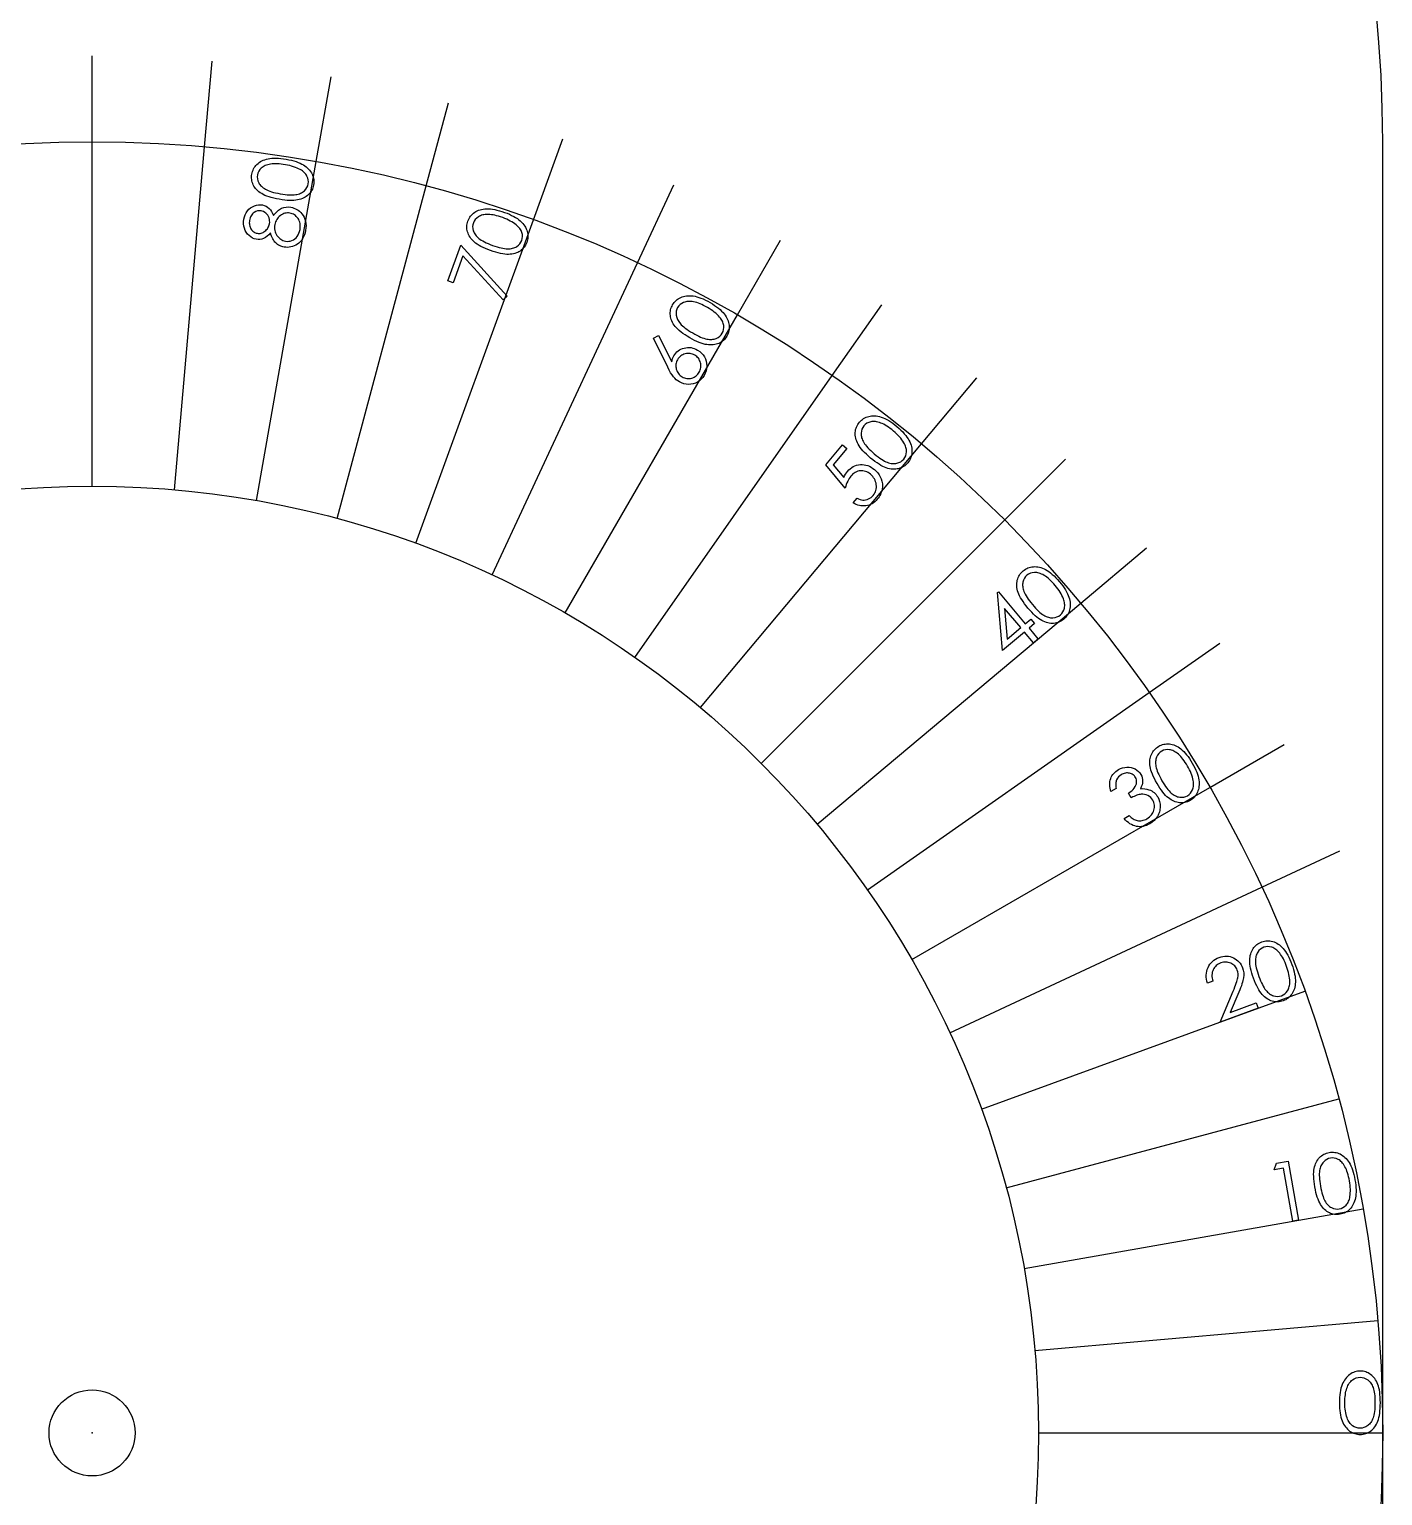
# Model space of a CAD drawing. Header units: millimetres. Extents: x 0 to 150, y -15 to 295.
# Drawn here: x 71.4 to 150, y 141.4 to 226.5 of the extents above; entities that cross this region are included whole.
import ezdxf

# ---------------------------------------------------------------- set-up
doc = ezdxf.new("R2010")
doc.units = ezdxf.units.MM
doc.header["$PDSIZE"] = -1

msp = doc.modelspace()

# ---------------------------------------------------------------- linework, layer by layer
at = {"color": 7, "linetype": 'Continuous'}
for p, q in [((75, 220), (75, 225)), ((81.537, 219.715), (81.972, 224.696)), ((88.024, 218.861), (88.892, 223.785)), ((94.411, 217.444), (95.706, 222.274)), ((75, 200), (75, 220)), ((100.652, 215.477), (102.362, 220.175)), ((79.794, 199.791), (81.537, 219.715)), ((84.551, 199.164), (88.024, 218.861)), ((89.235, 198.126), (94.411, 217.444)), ((106.696, 212.973), (108.809, 217.505)), ((93.811, 196.683), (100.652, 215.477)), ((112.5, 209.952), (115, 214.282)), ((98.244, 194.847), (106.696, 212.973)), ((118.018, 206.436), (120.886, 210.532)), ((102.5, 192.631), (112.5, 209.952)), ((106.547, 190.053), (118.018, 206.436)), ((123.209, 202.453), (126.423, 206.284)), ((110.353, 187.132), (123.209, 202.453)), ((128.033, 198.033), (131.569, 201.569)), ((113.891, 183.891), (128.033, 198.033)), ((132.453, 193.209), (136.284, 196.423)), ((117.132, 180.353), (132.453, 193.209)), ((136.436, 188.018), (140.532, 190.886)), ((120.053, 176.547), (136.436, 188.018)), ((139.952, 182.5), (144.282, 185)), ((122.631, 172.5), (139.952, 182.5)), ((142.973, 176.696), (147.505, 178.809)), ((124.847, 168.244), (142.973, 176.696)), ((126.683, 163.811), (145.477, 170.652)), ((128.126, 159.235), (147.444, 164.411)), ((129.164, 154.551), (148.861, 158.024)), ((129.791, 149.794), (149.715, 151.537)), ((130, 145), (150, 145))]:
    msp.add_line(p, q, dxfattribs=at)
at = {"color": 7, "linetype": 'Continuous', "lineweight": 25}
msp.add_line((150, 39.8), (150, 220), dxfattribs=at)
at = {"color": 7, "linetype": 'Continuous', "flags": 128}
for points in [[(85.875, 216.661), (85.711, 216.692), (85.559, 216.726), (85.416, 216.763), (85.283, 216.803), (85.16, 216.845), (85.049, 216.891), (84.947, 216.939), (84.856, 216.99), (84.773, 217.044), (84.697, 217.101), (84.627, 217.161), (84.562, 217.223), (84.505, 217.288), (84.453, 217.356), (84.408, 217.426), (84.369, 217.499), (84.336, 217.574), (84.31, 217.651), (84.29, 217.727), (84.276, 217.805), (84.268, 217.884), (84.267, 217.963), (84.272, 218.044), (84.283, 218.125), (84.283, 218.125), (84.301, 218.207), (84.324, 218.285), (84.353, 218.36), (84.387, 218.433), (84.427, 218.503), (84.473, 218.568), (84.524, 218.632), (84.581, 218.693), (84.643, 218.749), (84.711, 218.801), (84.784, 218.849), (84.862, 218.892), (84.947, 218.93), (85.036, 218.964), (85.13, 218.993), (85.23, 219.018), (85.336, 219.037), (85.45, 219.049), (85.571, 219.056), (85.7, 219.056), (85.835, 219.049), (85.978, 219.037), (86.129, 219.018), (86.286, 218.993), (86.286, 218.993), (86.443, 218.962), (86.59, 218.93), (86.728, 218.892), (86.858, 218.852), (86.978, 218.809), (87.088, 218.762), (87.191, 218.712), (87.283, 218.658), (87.369, 218.601), (87.447, 218.542), (87.52, 218.48), (87.586, 218.416), (87.644, 218.348), (87.697, 218.278), (87.743, 218.205), (87.783, 218.13), (87.817, 218.053), (87.844, 217.975), (87.865, 217.897), (87.879, 217.818), (87.886, 217.738), (87.888, 217.656), (87.883, 217.575), (87.872, 217.492), (87.872, 217.492), (87.854, 217.412), (87.832, 217.334), (87.803, 217.26), (87.769, 217.189), (87.73, 217.121), (87.685, 217.056), (87.635, 216.994), (87.579, 216.936), (87.518, 216.881), (87.451, 216.83), (87.379, 216.784), (87.303, 216.743), (87.222, 216.706), (87.135, 216.675), (87.043, 216.647), (86.945, 216.624), (86.842, 216.607), (86.729, 216.595), (86.608, 216.591), (86.479, 216.593), (86.341, 216.6), (86.195, 216.614), (86.039, 216.634), (85.876, 216.661)], [(85.939, 216.983), (86.08, 216.96), (86.212, 216.942), (86.336, 216.928), (86.452, 216.919), (86.559, 216.915), (86.658, 216.916), (86.749, 216.922), (86.832, 216.932), (86.908, 216.947), (86.981, 216.966), (87.05, 216.988), (87.115, 217.014), (87.176, 217.044), (87.233, 217.079), (87.286, 217.116), (87.335, 217.158), (87.421, 217.248), (87.487, 217.346), (87.535, 217.449), (87.564, 217.558), (87.564, 217.558), (87.574, 217.672), (87.566, 217.785), (87.537, 217.897), (87.489, 218.01), (87.458, 218.064), (87.421, 218.117), (87.38, 218.168), (87.333, 218.216), (87.281, 218.263), (87.223, 218.307), (87.161, 218.349), (87.093, 218.389), (87.093, 218.389), (87.004, 218.435), (86.911, 218.479), (86.812, 218.519), (86.708, 218.556), (86.598, 218.589), (86.483, 218.62), (86.363, 218.647), (86.237, 218.672), (86.237, 218.672), (86.111, 218.692), (85.99, 218.707), (85.874, 218.718), (85.763, 218.726), (85.658, 218.728), (85.558, 218.725), (85.463, 218.718), (85.373, 218.706), (85.288, 218.69), (85.209, 218.671), (85.134, 218.648), (85.064, 218.621), (85, 218.59), (84.94, 218.556), (84.886, 218.518), (84.836, 218.476), (84.752, 218.386), (84.686, 218.29), (84.639, 218.188), (84.609, 218.079), (84.609, 218.079), (84.599, 217.965), (84.609, 217.852), (84.638, 217.739), (84.686, 217.625), (84.718, 217.57), (84.755, 217.517), (84.796, 217.466), (84.843, 217.417), (84.895, 217.37), (84.952, 217.325), (85.015, 217.283), (85.081, 217.242), (85.155, 217.203), (85.239, 217.167), (85.332, 217.133), (85.435, 217.099), (85.547, 217.067), (85.668, 217.038), (85.799, 217.01), (85.939, 216.983)], [(85.537, 215.716), (85.595, 215.792), (85.654, 215.861), (85.714, 215.924), (85.773, 215.981), (85.834, 216.031), (85.894, 216.075), (85.955, 216.112), (86.017, 216.143), (86.142, 216.188), (86.272, 216.214), (86.406, 216.219), (86.545, 216.205), (86.545, 216.205), (86.641, 216.183), (86.733, 216.155), (86.821, 216.118), (86.905, 216.074), (86.984, 216.023), (87.059, 215.964), (87.129, 215.897), (87.196, 215.823), (87.196, 215.823), (87.268, 215.725), (87.327, 215.62), (87.373, 215.508), (87.405, 215.391), (87.425, 215.266), (87.432, 215.136), (87.426, 214.999), (87.406, 214.855), (87.406, 214.855), (87.377, 214.718), (87.339, 214.592), (87.292, 214.476), (87.237, 214.37), (87.173, 214.276), (87.101, 214.191), (87.02, 214.116), (86.93, 214.052), (86.836, 213.998), (86.742, 213.954), (86.646, 213.919), (86.551, 213.893), (86.455, 213.877), (86.359, 213.87), (86.262, 213.873), (86.165, 213.886), (86.165, 213.886), (86.094, 213.901), (86.027, 213.92), (85.962, 213.944), (85.899, 213.972), (85.84, 214.005), (85.783, 214.042), (85.728, 214.084), (85.677, 214.13), (85.627, 214.181), (85.581, 214.239), (85.538, 214.302), (85.497, 214.372), (85.458, 214.448), (85.423, 214.53), (85.39, 214.619), (85.36, 214.713), (85.36, 214.713), (85.27, 214.607), (85.175, 214.519), (85.075, 214.447), (84.97, 214.393), (84.863, 214.356), (84.754, 214.335), (84.645, 214.33), (84.535, 214.341), (84.535, 214.341), (84.426, 214.369), (84.321, 214.413), (84.22, 214.474), (84.123, 214.551), (84.035, 214.642), (83.962, 214.744), (83.901, 214.856), (83.854, 214.98), (83.821, 215.109), (83.806, 215.241), (83.806, 215.375), (83.822, 215.511), (83.822, 215.511), (83.853, 215.641), (83.898, 215.763), (83.958, 215.877), (84.032, 215.984), (84.119, 216.08), (84.213, 216.161), (84.317, 216.228), (84.43, 216.282), (84.547, 216.319), (84.663, 216.341), (84.78, 216.345), (84.896, 216.332), (84.896, 216.332), (85.008, 216.305), (85.11, 216.263), (85.203, 216.207), (85.287, 216.137), (85.363, 216.053), (85.43, 215.955), (85.488, 215.843), (85.537, 215.716)], [(84.151, 215.437), (84.141, 215.367), (84.138, 215.3), (84.139, 215.236), (84.147, 215.172), (84.16, 215.111), (84.179, 215.053), (84.204, 214.996), (84.234, 214.941), (84.269, 214.891), (84.307, 214.845), (84.349, 214.805), (84.392, 214.771), (84.439, 214.741), (84.49, 214.717), (84.542, 214.699), (84.598, 214.687), (84.598, 214.687), (84.655, 214.68), (84.712, 214.68), (84.768, 214.685), (84.824, 214.698), (84.88, 214.717), (84.935, 214.742), (84.991, 214.774), (85.046, 214.812), (85.097, 214.855), (85.144, 214.901), (85.186, 214.951), (85.222, 215.003), (85.252, 215.058), (85.278, 215.117), (85.297, 215.179), (85.312, 215.243), (85.312, 215.243), (85.321, 215.328), (85.32, 215.412), (85.308, 215.496), (85.285, 215.578), (85.252, 215.658), (85.21, 215.731), (85.158, 215.796), (85.097, 215.855), (85.031, 215.904), (84.963, 215.944), (84.893, 215.972), (84.821, 215.991), (84.821, 215.991), (84.718, 215.998), (84.615, 215.984), (84.513, 215.948), (84.41, 215.89), (84.362, 215.853), (84.318, 215.811), (84.278, 215.763), (84.244, 215.709), (84.214, 215.649), (84.188, 215.584), (84.167, 215.513), (84.151, 215.437)], [(85.622, 215.193), (85.61, 215.107), (85.606, 215.022), (85.61, 214.939), (85.622, 214.858), (85.641, 214.781), (85.668, 214.705), (85.703, 214.631), (85.746, 214.56), (85.794, 214.494), (85.847, 214.435), (85.902, 214.383), (85.962, 214.338), (86.025, 214.3), (86.092, 214.269), (86.162, 214.245), (86.237, 214.228), (86.237, 214.228), (86.331, 214.218), (86.425, 214.221), (86.518, 214.237), (86.61, 214.267), (86.699, 214.309), (86.78, 214.363), (86.853, 214.429), (86.918, 214.507), (86.975, 214.596), (87.021, 214.694), (87.058, 214.801), (87.084, 214.917), (87.084, 214.917), (87.096, 215.008), (87.101, 215.097), (87.098, 215.181), (87.088, 215.262), (87.07, 215.339), (87.043, 215.414), (87.009, 215.484), (86.968, 215.55), (86.921, 215.612), (86.87, 215.667), (86.816, 215.716), (86.758, 215.758), (86.697, 215.794), (86.631, 215.823), (86.563, 215.846), (86.491, 215.862), (86.491, 215.862), (86.42, 215.871), (86.35, 215.871), (86.28, 215.865), (86.211, 215.851), (86.143, 215.829), (86.076, 215.799), (86.009, 215.762), (85.943, 215.717), (85.881, 215.667), (85.824, 215.611), (85.775, 215.552), (85.731, 215.489), (85.694, 215.421), (85.664, 215.35), (85.639, 215.273), (85.622, 215.193)], [(98.157, 213.683), (98.001, 213.742), (97.856, 213.802), (97.722, 213.863), (97.599, 213.926), (97.486, 213.988), (97.383, 214.053), (97.291, 214.118), (97.211, 214.184), (97.139, 214.251), (97.073, 214.321), (97.015, 214.391), (96.963, 214.464), (96.916, 214.537), (96.878, 214.613), (96.846, 214.69), (96.82, 214.769), (96.801, 214.848), (96.787, 214.927), (96.781, 215.006), (96.781, 215.085), (96.787, 215.164), (96.799, 215.242), (96.818, 215.321), (96.843, 215.399), (96.843, 215.399), (96.875, 215.476), (96.911, 215.55), (96.953, 215.619), (96.999, 215.684), (97.05, 215.745), (97.107, 215.803), (97.168, 215.856), (97.235, 215.906), (97.306, 215.951), (97.382, 215.99), (97.462, 216.024), (97.547, 216.052), (97.636, 216.075), (97.73, 216.093), (97.828, 216.105), (97.93, 216.112), (98.038, 216.113), (98.152, 216.106), (98.272, 216.091), (98.399, 216.068), (98.531, 216.039), (98.67, 216.002), (98.814, 215.957), (98.965, 215.905), (98.965, 215.905), (99.114, 215.848), (99.253, 215.79), (99.382, 215.73), (99.502, 215.667), (99.612, 215.604), (99.713, 215.538), (99.805, 215.471), (99.887, 215.402), (99.961, 215.331), (100.028, 215.259), (100.088, 215.186), (100.142, 215.111), (100.189, 215.034), (100.228, 214.956), (100.261, 214.877), (100.287, 214.797), (100.307, 214.715), (100.32, 214.634), (100.327, 214.553), (100.327, 214.473), (100.32, 214.393), (100.308, 214.313), (100.289, 214.233), (100.263, 214.154), (100.263, 214.154), (100.232, 214.078), (100.196, 214.006), (100.156, 213.938), (100.11, 213.874), (100.06, 213.814), (100.004, 213.758), (99.944, 213.706), (99.879, 213.657), (99.809, 213.614), (99.735, 213.576), (99.657, 213.543), (99.574, 213.516), (99.488, 213.495), (99.397, 213.478), (99.302, 213.467), (99.202, 213.462), (99.097, 213.462), (98.985, 213.471), (98.865, 213.488), (98.738, 213.511), (98.603, 213.543), (98.462, 213.582), (98.313, 213.628), (98.157, 213.683)], [(98.275, 213.988), (98.409, 213.941), (98.536, 213.901), (98.656, 213.865), (98.768, 213.837), (98.873, 213.814), (98.971, 213.798), (99.061, 213.788), (99.144, 213.783), (99.222, 213.785), (99.297, 213.79), (99.368, 213.8), (99.437, 213.815), (99.501, 213.834), (99.564, 213.858), (99.623, 213.886), (99.678, 213.918), (99.778, 213.992), (99.86, 214.077), (99.925, 214.17), (99.973, 214.272), (99.973, 214.272), (100.002, 214.382), (100.013, 214.494), (100.004, 214.61), (99.977, 214.729), (99.956, 214.788), (99.929, 214.846), (99.897, 214.904), (99.859, 214.959), (99.816, 215.014), (99.767, 215.068), (99.712, 215.12), (99.653, 215.171), (99.653, 215.171), (99.574, 215.232), (99.49, 215.29), (99.399, 215.347), (99.303, 215.401), (99.201, 215.454), (99.093, 215.503), (98.98, 215.551), (98.861, 215.597), (98.861, 215.597), (98.74, 215.639), (98.624, 215.675), (98.511, 215.707), (98.404, 215.732), (98.3, 215.752), (98.202, 215.768), (98.107, 215.777), (98.016, 215.781), (97.931, 215.78), (97.849, 215.775), (97.772, 215.765), (97.699, 215.751), (97.63, 215.732), (97.566, 215.708), (97.505, 215.68), (97.449, 215.648), (97.35, 215.574), (97.269, 215.491), (97.205, 215.399), (97.158, 215.297), (97.158, 215.297), (97.127, 215.187), (97.117, 215.074), (97.126, 214.957), (97.154, 214.837), (97.176, 214.777), (97.203, 214.718), (97.235, 214.661), (97.273, 214.604), (97.315, 214.549), (97.364, 214.495), (97.417, 214.442), (97.476, 214.391), (97.542, 214.341), (97.618, 214.29), (97.704, 214.24), (97.799, 214.189), (97.904, 214.139), (98.018, 214.089), (98.142, 214.039), (98.275, 213.988)], [(95.673, 211.927), (96.425, 213.992), (96.425, 213.992), (99.128, 211.035), (99.128, 211.035), (98.893, 210.818), (98.893, 210.818), (96.549, 213.375), (96.549, 213.375), (95.981, 211.815), (95.981, 211.815), (95.673, 211.927)], [(109.733, 208.618), (109.59, 208.703), (109.458, 208.788), (109.336, 208.87), (109.225, 208.953), (109.126, 209.034), (109.036, 209.116), (108.957, 209.195), (108.889, 209.274), (108.83, 209.353), (108.778, 209.433), (108.732, 209.513), (108.694, 209.593), (108.661, 209.673), (108.636, 209.755), (108.618, 209.836), (108.606, 209.918), (108.601, 209.999), (108.602, 210.08), (108.609, 210.158), (108.623, 210.236), (108.642, 210.313), (108.668, 210.388), (108.701, 210.462), (108.739, 210.534), (108.739, 210.534), (108.783, 210.604), (108.832, 210.67), (108.884, 210.731), (108.941, 210.787), (109.002, 210.838), (109.067, 210.885), (109.137, 210.927), (109.211, 210.964), (109.289, 210.995), (109.37, 211.021), (109.455, 211.041), (109.544, 211.054), (109.635, 211.061), (109.731, 211.063), (109.829, 211.058), (109.932, 211.047), (110.038, 211.028), (110.149, 211.002), (110.265, 210.967), (110.385, 210.923), (110.51, 210.871), (110.64, 210.81), (110.775, 210.741), (110.914, 210.664), (110.914, 210.664), (111.05, 210.583), (111.177, 210.501), (111.294, 210.419), (111.401, 210.337), (111.499, 210.255), (111.587, 210.173), (111.666, 210.091), (111.734, 210.009), (111.795, 209.927), (111.849, 209.844), (111.895, 209.762), (111.934, 209.678), (111.967, 209.595), (111.992, 209.511), (112.011, 209.428), (112.023, 209.344), (112.027, 209.26), (112.027, 209.178), (112.019, 209.098), (112.006, 209.018), (111.985, 208.941), (111.959, 208.865), (111.926, 208.79), (111.888, 208.716), (111.888, 208.716), (111.844, 208.647), (111.797, 208.582), (111.745, 208.522), (111.689, 208.467), (111.629, 208.416), (111.564, 208.37), (111.496, 208.33), (111.423, 208.293), (111.347, 208.263), (111.267, 208.238), (111.185, 208.22), (111.099, 208.207), (111.01, 208.201), (110.918, 208.2), (110.822, 208.206), (110.723, 208.218), (110.62, 208.237), (110.511, 208.265), (110.396, 208.302), (110.275, 208.347), (110.148, 208.402), (110.015, 208.465), (109.877, 208.537), (109.733, 208.618)], [(109.902, 208.897), (110.026, 208.828), (110.144, 208.765), (110.255, 208.711), (110.361, 208.663), (110.46, 208.622), (110.553, 208.589), (110.64, 208.563), (110.721, 208.545), (110.798, 208.533), (110.873, 208.525), (110.945, 208.523), (111.015, 208.525), (111.082, 208.533), (111.148, 208.546), (111.211, 208.563), (111.271, 208.585), (111.382, 208.641), (111.477, 208.709), (111.558, 208.79), (111.622, 208.882), (111.622, 208.882), (111.671, 208.985), (111.701, 209.095), (111.712, 209.21), (111.706, 209.331), (111.695, 209.393), (111.679, 209.455), (111.657, 209.517), (111.63, 209.579), (111.596, 209.64), (111.558, 209.701), (111.513, 209.762), (111.463, 209.822), (111.463, 209.822), (111.396, 209.895), (111.324, 209.968), (111.245, 210.039), (111.159, 210.11), (111.068, 210.179), (110.972, 210.247), (110.868, 210.313), (110.758, 210.379), (110.758, 210.379), (110.647, 210.441), (110.539, 210.498), (110.434, 210.547), (110.332, 210.592), (110.234, 210.63), (110.139, 210.662), (110.047, 210.687), (109.959, 210.707), (109.874, 210.721), (109.793, 210.73), (109.715, 210.733), (109.641, 210.732), (109.57, 210.725), (109.503, 210.713), (109.438, 210.696), (109.378, 210.674), (109.268, 210.618), (109.174, 210.551), (109.094, 210.471), (109.03, 210.379), (109.03, 210.379), (108.982, 210.276), (108.952, 210.166), (108.94, 210.05), (108.947, 209.927), (108.974, 209.801), (109.022, 209.677), (109.093, 209.554), (109.186, 209.433), (109.243, 209.372), (109.308, 209.309), (109.384, 209.244), (109.468, 209.178), (109.563, 209.11), (109.667, 209.041), (109.78, 208.97), (109.902, 208.897)], [(107.619, 208.594), (107.922, 208.747), (107.922, 208.747), (108.682, 207.229), (108.682, 207.229), (108.704, 207.323), (108.731, 207.411), (108.764, 207.492), (108.803, 207.567), (108.803, 207.567), (108.858, 207.652), (108.918, 207.729), (108.985, 207.798), (109.058, 207.859), (109.137, 207.912), (109.222, 207.957), (109.313, 207.994), (109.41, 208.023), (109.51, 208.043), (109.609, 208.053), (109.707, 208.053), (109.806, 208.044), (109.902, 208.024), (109.998, 207.994), (110.094, 207.955), (110.188, 207.905), (110.188, 207.905), (110.31, 207.825), (110.418, 207.733), (110.51, 207.63), (110.587, 207.515), (110.648, 207.391), (110.69, 207.262), (110.715, 207.125), (110.722, 206.982), (110.711, 206.838), (110.682, 206.699), (110.635, 206.565), (110.571, 206.435), (110.571, 206.435), (110.493, 206.319), (110.404, 206.215), (110.301, 206.124), (110.187, 206.047), (110.064, 205.985), (109.935, 205.941), (109.801, 205.916), (109.66, 205.909), (109.52, 205.92), (109.385, 205.948), (109.255, 205.993), (109.129, 206.056), (109.129, 206.056), (109.039, 206.114), (108.952, 206.183), (108.867, 206.263), (108.785, 206.353), (108.705, 206.459), (108.622, 206.586), (108.537, 206.733), (108.451, 206.901), (108.451, 206.901), (107.619, 208.594)], [(109.025, 207.344), (108.991, 207.278), (108.964, 207.212), (108.944, 207.145), (108.931, 207.076), (108.926, 207.006), (108.928, 206.936), (108.936, 206.865), (108.952, 206.793), (108.975, 206.722), (109.003, 206.656), (109.036, 206.594), (109.076, 206.537), (109.122, 206.483), (109.173, 206.434), (109.23, 206.39), (109.293, 206.35), (109.293, 206.35), (109.359, 206.316), (109.426, 206.289), (109.493, 206.27), (109.562, 206.257), (109.631, 206.251), (109.701, 206.253), (109.773, 206.261), (109.845, 206.277), (109.916, 206.3), (109.982, 206.328), (110.043, 206.361), (110.101, 206.401), (110.153, 206.446), (110.202, 206.497), (110.246, 206.554), (110.286, 206.616), (110.286, 206.616), (110.32, 206.682), (110.347, 206.748), (110.366, 206.816), (110.38, 206.884), (110.385, 206.954), (110.383, 207.024), (110.375, 207.095), (110.359, 207.168), (110.336, 207.239), (110.308, 207.304), (110.275, 207.366), (110.235, 207.424), (110.19, 207.477), (110.139, 207.525), (110.083, 207.569), (110.02, 207.609), (110.02, 207.609), (109.954, 207.644), (109.887, 207.671), (109.819, 207.691), (109.75, 207.703), (109.681, 207.709), (109.61, 207.708), (109.538, 207.699), (109.466, 207.683), (109.395, 207.661), (109.33, 207.633), (109.268, 207.599), (109.21, 207.56), (109.157, 207.514), (109.109, 207.464), (109.065, 207.407), (109.025, 207.344)], [(120.242, 201.63), (120.115, 201.741), (119.998, 201.847), (119.892, 201.952), (119.796, 202.053), (119.711, 202.151), (119.636, 202.247), (119.572, 202.341), (119.518, 202.431), (119.473, 202.52), (119.435, 202.608), (119.404, 202.695), (119.379, 202.782), (119.361, 202.867), (119.351, 202.952), (119.346, 203.036), (119.349, 203.12), (119.358, 203.202), (119.374, 203.281), (119.395, 203.358), (119.422, 203.433), (119.455, 203.505), (119.494, 203.575), (119.538, 203.643), (119.59, 203.709), (119.59, 203.709), (119.646, 203.771), (119.705, 203.828), (119.768, 203.879), (119.835, 203.925), (119.904, 203.965), (119.978, 204), (120.055, 204.03), (120.134, 204.054), (120.217, 204.071), (120.303, 204.082), (120.39, 204.087), (120.481, 204.085), (120.573, 204.076), (120.668, 204.061), (120.765, 204.038), (120.865, 204.009), (120.967, 203.972), (121.073, 203.927), (121.182, 203.871), (121.294, 203.807), (121.409, 203.733), (121.528, 203.65), (121.649, 203.558), (121.774, 203.456), (121.774, 203.456), (121.895, 203.352), (122.006, 203.249), (122.108, 203.147), (122.201, 203.047), (122.283, 202.949), (122.356, 202.852), (122.419, 202.756), (122.473, 202.663), (122.519, 202.57), (122.558, 202.479), (122.59, 202.388), (122.614, 202.299), (122.633, 202.211), (122.643, 202.123), (122.647, 202.036), (122.644, 201.951), (122.634, 201.867), (122.619, 201.786), (122.597, 201.707), (122.569, 201.631), (122.536, 201.557), (122.496, 201.486), (122.45, 201.417), (122.399, 201.351), (122.399, 201.351), (122.344, 201.289), (122.285, 201.234), (122.223, 201.183), (122.158, 201.138), (122.089, 201.098), (122.018, 201.064), (121.943, 201.035), (121.864, 201.012), (121.783, 200.995), (121.7, 200.985), (121.615, 200.981), (121.527, 200.983), (121.437, 200.993), (121.345, 201.009), (121.251, 201.031), (121.155, 201.06), (121.056, 201.098), (120.953, 201.145), (120.845, 201.201), (120.732, 201.268), (120.616, 201.344), (120.496, 201.43), (120.371, 201.525), (120.242, 201.63)], [(120.458, 201.879), (120.569, 201.788), (120.675, 201.706), (120.777, 201.631), (120.873, 201.565), (120.965, 201.508), (121.052, 201.459), (121.134, 201.417), (121.211, 201.385), (121.286, 201.359), (121.359, 201.339), (121.429, 201.324), (121.5, 201.314), (121.568, 201.31), (121.635, 201.311), (121.7, 201.317), (121.764, 201.329), (121.884, 201.365), (121.99, 201.417), (122.084, 201.483), (122.165, 201.563), (122.165, 201.563), (122.231, 201.657), (122.28, 201.76), (122.311, 201.872), (122.326, 201.994), (122.326, 202.058), (122.321, 202.123), (122.31, 202.187), (122.294, 202.253), (122.271, 202.32), (122.243, 202.387), (122.21, 202.455), (122.171, 202.524), (122.171, 202.524), (122.118, 202.609), (122.058, 202.693), (121.992, 202.778), (121.919, 202.863), (121.841, 202.948), (121.756, 203.032), (121.665, 203.117), (121.568, 203.201), (121.568, 203.201), (121.468, 203.282), (121.371, 203.357), (121.275, 203.425), (121.182, 203.487), (121.091, 203.542), (121.002, 203.59), (120.916, 203.631), (120.832, 203.667), (120.751, 203.695), (120.671, 203.718), (120.594, 203.736), (120.521, 203.747), (120.449, 203.753), (120.38, 203.753), (120.313, 203.747), (120.249, 203.736), (120.13, 203.7), (120.024, 203.649), (119.931, 203.584), (119.852, 203.504), (119.852, 203.504), (119.785, 203.41), (119.736, 203.306), (119.705, 203.193), (119.69, 203.069), (119.69, 203.005), (119.695, 202.94), (119.705, 202.874), (119.721, 202.808), (119.743, 202.741), (119.771, 202.674), (119.803, 202.605), (119.841, 202.536), (119.886, 202.466), (119.94, 202.392), (120.004, 202.314), (120.077, 202.234), (120.158, 202.15), (120.249, 202.063), (120.349, 201.973), (120.458, 201.879)], [(118.61, 202.404), (118.864, 202.19), (118.864, 202.19), (118.065, 201.237), (118.065, 201.237), (118.682, 200.493), (118.682, 200.493), (118.731, 200.597), (118.783, 200.691), (118.838, 200.775), (118.895, 200.85), (118.895, 200.85), (118.975, 200.937), (119.057, 201.012), (119.145, 201.078), (119.237, 201.133), (119.332, 201.177), (119.432, 201.211), (119.537, 201.235), (119.646, 201.248), (119.756, 201.25), (119.864, 201.242), (119.969, 201.222), (120.074, 201.192), (120.176, 201.15), (120.277, 201.097), (120.375, 201.033), (120.471, 200.959), (120.471, 200.959), (120.535, 200.902), (120.594, 200.843), (120.649, 200.782), (120.699, 200.717), (120.744, 200.65), (120.785, 200.58), (120.821, 200.507), (120.853, 200.432), (120.901, 200.279), (120.927, 200.126), (120.931, 199.973), (120.913, 199.819), (120.896, 199.743), (120.874, 199.668), (120.846, 199.593), (120.813, 199.52), (120.774, 199.449), (120.731, 199.378), (120.682, 199.308), (120.627, 199.239), (120.627, 199.239), (120.557, 199.162), (120.483, 199.093), (120.406, 199.033), (120.326, 198.981), (120.241, 198.938), (120.154, 198.902), (120.062, 198.875), (119.967, 198.857), (119.871, 198.847), (119.776, 198.847), (119.682, 198.854), (119.589, 198.87), (119.497, 198.895), (119.406, 198.929), (119.316, 198.971), (119.227, 199.022), (119.227, 199.022), (119.458, 199.297), (119.458, 199.297), (119.547, 199.253), (119.632, 199.221), (119.716, 199.201), (119.796, 199.191), (119.875, 199.192), (119.955, 199.204), (120.035, 199.225), (120.116, 199.257), (120.195, 199.297), (120.266, 199.345), (120.332, 199.401), (120.392, 199.464), (120.392, 199.464), (120.443, 199.532), (120.486, 199.602), (120.521, 199.675), (120.547, 199.751), (120.566, 199.83), (120.576, 199.912), (120.578, 199.997), (120.572, 200.085), (120.557, 200.172), (120.535, 200.257), (120.504, 200.338), (120.466, 200.416), (120.419, 200.491), (120.364, 200.562), (120.301, 200.63), (120.23, 200.695), (120.23, 200.695), (120.162, 200.747), (120.092, 200.792), (120.021, 200.829), (119.949, 200.857), (119.876, 200.878), (119.8, 200.891), (119.724, 200.896), (119.646, 200.892), (119.569, 200.881), (119.495, 200.862), (119.422, 200.835), (119.352, 200.8), (119.284, 200.756), (119.219, 200.705), (119.155, 200.646), (119.094, 200.578), (119.094, 200.578), (119.046, 200.516), (118.999, 200.447), (118.954, 200.37), (118.911, 200.287), (118.869, 200.197), (118.83, 200.1), (118.793, 199.996), (118.757, 199.885), (118.757, 199.885), (117.638, 201.246), (117.638, 201.246), (118.61, 202.404)], [(129.388, 192.914), (129.282, 193.045), (129.186, 193.17), (129.099, 193.291), (129.023, 193.407), (128.956, 193.519), (128.899, 193.627), (128.852, 193.73), (128.815, 193.828), (128.786, 193.923), (128.764, 194.017), (128.747, 194.108), (128.738, 194.197), (128.736, 194.284), (128.74, 194.37), (128.75, 194.454), (128.768, 194.535), (128.791, 194.615), (128.82, 194.69), (128.854, 194.763), (128.893, 194.832), (128.939, 194.897), (128.989, 194.96), (129.045, 195.018), (129.106, 195.074), (129.106, 195.074), (129.172, 195.125), (129.241, 195.171), (129.313, 195.211), (129.386, 195.244), (129.462, 195.272), (129.54, 195.293), (129.62, 195.309), (129.704, 195.319), (129.789, 195.322), (129.875, 195.319), (129.962, 195.307), (130.05, 195.29), (130.14, 195.265), (130.23, 195.234), (130.322, 195.194), (130.415, 195.149), (130.51, 195.095), (130.605, 195.031), (130.703, 194.957), (130.802, 194.875), (130.903, 194.782), (131.005, 194.68), (131.109, 194.568), (131.214, 194.446), (131.214, 194.446), (131.315, 194.322), (131.407, 194.201), (131.49, 194.083), (131.563, 193.969), (131.627, 193.857), (131.682, 193.749), (131.728, 193.644), (131.765, 193.543), (131.794, 193.444), (131.816, 193.347), (131.832, 193.252), (131.841, 193.16), (131.843, 193.07), (131.839, 192.982), (131.828, 192.896), (131.809, 192.813), (131.785, 192.732), (131.756, 192.655), (131.721, 192.581), (131.681, 192.511), (131.635, 192.444), (131.584, 192.381), (131.527, 192.321), (131.464, 192.264), (131.464, 192.264), (131.399, 192.213), (131.332, 192.168), (131.262, 192.13), (131.189, 192.097), (131.115, 192.07), (131.039, 192.049), (130.96, 192.033), (130.878, 192.024), (130.795, 192.021), (130.712, 192.025), (130.627, 192.036), (130.542, 192.054), (130.455, 192.079), (130.367, 192.11), (130.279, 192.148), (130.189, 192.194), (130.098, 192.248), (130.004, 192.312), (129.907, 192.386), (129.809, 192.472), (129.707, 192.567), (129.604, 192.672), (129.497, 192.788), (129.388, 192.914)], [(129.645, 193.121), (129.738, 193.013), (129.829, 192.913), (129.916, 192.822), (129.999, 192.741), (130.079, 192.668), (130.156, 192.604), (130.23, 192.55), (130.3, 192.504), (130.369, 192.466), (130.437, 192.433), (130.504, 192.406), (130.572, 192.384), (130.638, 192.368), (130.704, 192.358), (130.77, 192.352), (130.835, 192.353), (130.959, 192.368), (131.073, 192.4), (131.177, 192.448), (131.27, 192.514), (131.27, 192.514), (131.351, 192.595), (131.418, 192.688), (131.469, 192.793), (131.504, 192.91), (131.516, 192.973), (131.522, 193.037), (131.522, 193.103), (131.518, 193.171), (131.507, 193.24), (131.492, 193.311), (131.471, 193.384), (131.444, 193.458), (131.444, 193.458), (131.406, 193.551), (131.362, 193.645), (131.311, 193.74), (131.255, 193.836), (131.192, 193.933), (131.124, 194.031), (131.049, 194.13), (130.967, 194.23), (130.967, 194.23), (130.883, 194.328), (130.8, 194.418), (130.718, 194.502), (130.637, 194.578), (130.557, 194.648), (130.479, 194.711), (130.401, 194.767), (130.324, 194.816), (130.248, 194.859), (130.174, 194.895), (130.101, 194.925), (130.031, 194.95), (129.961, 194.968), (129.893, 194.98), (129.827, 194.985), (129.761, 194.985), (129.638, 194.971), (129.525, 194.94), (129.422, 194.892), (129.329, 194.827), (129.329, 194.827), (129.248, 194.746), (129.181, 194.652), (129.13, 194.546), (129.095, 194.427), (129.083, 194.364), (129.077, 194.298), (129.076, 194.232), (129.081, 194.164), (129.09, 194.094), (129.105, 194.023), (129.125, 193.95), (129.151, 193.876), (129.183, 193.799), (129.224, 193.716), (129.273, 193.629), (129.331, 193.537), (129.397, 193.44), (129.471, 193.339), (129.554, 193.233), (129.645, 193.121)], [(127.613, 193.821), (127.668, 193.866), (127.668, 193.866), (129.232, 192.003), (129.232, 192.003), (129.555, 192.274), (129.555, 192.274), (129.771, 192.017), (129.771, 192.017), (129.447, 191.746), (129.447, 191.746), (129.969, 191.124), (129.969, 191.124), (129.701, 190.9), (129.701, 190.9), (129.18, 191.522), (129.18, 191.522), (127.901, 190.449), (127.901, 190.449), (127.613, 193.821)], [(128.964, 191.778), (128.029, 192.893), (128.029, 192.893), (128.177, 191.118), (128.177, 191.118), (128.964, 191.778)], [(136.888, 182.728), (136.806, 182.873), (136.734, 183.013), (136.671, 183.145), (136.616, 183.272), (136.57, 183.393), (136.533, 183.508), (136.505, 183.616), (136.485, 183.719), (136.473, 183.817), (136.468, 183.911), (136.468, 184.003), (136.475, 184.092), (136.487, 184.178), (136.506, 184.261), (136.531, 184.34), (136.562, 184.418), (136.598, 184.49), (136.639, 184.56), (136.685, 184.624), (136.735, 184.685), (136.791, 184.741), (136.851, 184.793), (136.916, 184.842), (136.985, 184.885), (136.985, 184.885), (137.059, 184.924), (137.133, 184.957), (137.209, 184.983), (137.287, 185.003), (137.365, 185.016), (137.445, 185.024), (137.526, 185.025), (137.609, 185.021), (137.693, 185.009), (137.776, 184.99), (137.859, 184.965), (137.942, 184.933), (138.026, 184.893), (138.108, 184.847), (138.192, 184.793), (138.274, 184.732), (138.357, 184.664), (138.441, 184.584), (138.523, 184.496), (138.605, 184.399), (138.687, 184.291), (138.77, 184.173), (138.851, 184.046), (138.933, 183.909), (138.933, 183.909), (139.011, 183.77), (139.08, 183.637), (139.14, 183.508), (139.192, 183.383), (139.236, 183.264), (139.271, 183.149), (139.299, 183.038), (139.317, 182.933), (139.328, 182.831), (139.333, 182.733), (139.332, 182.638), (139.325, 182.546), (139.311, 182.458), (139.292, 182.372), (139.267, 182.29), (139.234, 182.212), (139.197, 182.137), (139.155, 182.067), (139.108, 182.001), (139.056, 181.939), (139, 181.882), (138.939, 181.829), (138.873, 181.781), (138.803, 181.736), (138.803, 181.736), (138.731, 181.698), (138.657, 181.666), (138.582, 181.64), (138.506, 181.62), (138.429, 181.606), (138.35, 181.598), (138.27, 181.597), (138.19, 181.602), (138.108, 181.613), (138.028, 181.632), (137.946, 181.657), (137.866, 181.69), (137.786, 181.728), (137.706, 181.774), (137.626, 181.827), (137.546, 181.887), (137.466, 181.955), (137.385, 182.034), (137.305, 182.123), (137.223, 182.223), (137.14, 182.334), (137.057, 182.454), (136.972, 182.586), (136.888, 182.728)], [(137.175, 182.885), (137.247, 182.763), (137.318, 182.65), (137.387, 182.547), (137.455, 182.453), (137.52, 182.368), (137.585, 182.293), (137.647, 182.227), (137.708, 182.17), (137.768, 182.121), (137.829, 182.078), (137.891, 182.04), (137.953, 182.007), (138.014, 181.98), (138.077, 181.959), (138.141, 181.942), (138.204, 181.931), (138.328, 181.924), (138.445, 181.936), (138.554, 181.966), (138.657, 182.013), (138.657, 182.013), (138.75, 182.078), (138.83, 182.158), (138.898, 182.251), (138.953, 182.36), (138.975, 182.419), (138.992, 182.481), (139.004, 182.546), (139.011, 182.612), (139.013, 182.682), (139.01, 182.754), (139.002, 182.829), (138.989, 182.906), (138.989, 182.906), (138.968, 183.003), (138.941, 183.102), (138.908, 183.204), (138.87, 183.307), (138.825, 183.413), (138.774, 183.52), (138.718, 183.63), (138.657, 183.741), (138.657, 183.741), (138.591, 183.851), (138.525, 183.953), (138.46, 184.049), (138.394, 184.139), (138.327, 184.22), (138.261, 184.295), (138.195, 184.363), (138.128, 184.424), (138.062, 184.479), (137.996, 184.527), (137.93, 184.569), (137.865, 184.605), (137.8, 184.634), (137.736, 184.658), (137.672, 184.675), (137.608, 184.686), (137.486, 184.693), (137.37, 184.682), (137.261, 184.653), (137.16, 184.605), (137.16, 184.605), (137.066, 184.54), (136.985, 184.46), (136.917, 184.365), (136.862, 184.255), (136.839, 184.195), (136.822, 184.133), (136.81, 184.068), (136.803, 184), (136.8, 183.931), (136.802, 183.859), (136.81, 183.784), (136.822, 183.707), (136.84, 183.626), (136.866, 183.538), (136.899, 183.445), (136.94, 183.346), (136.987, 183.24), (137.043, 183.128), (137.105, 183.009), (137.175, 182.885)], [(134.511, 182.429), (134.205, 182.253), (134.205, 182.253), (134.177, 182.356), (134.156, 182.457), (134.143, 182.555), (134.138, 182.651), (134.14, 182.744), (134.151, 182.834), (134.17, 182.922), (134.196, 183.008), (134.229, 183.09), (134.269, 183.167), (134.315, 183.239), (134.367, 183.306), (134.426, 183.369), (134.49, 183.428), (134.562, 183.481), (134.639, 183.53), (134.639, 183.53), (134.758, 183.59), (134.881, 183.634), (135.007, 183.662), (135.137, 183.675), (135.267, 183.672), (135.39, 183.654), (135.507, 183.619), (135.618, 183.569), (135.72, 183.505), (135.809, 183.431), (135.885, 183.348), (135.948, 183.254), (135.948, 183.254), (135.997, 183.156), (136.03, 183.056), (136.049, 182.954), (136.052, 182.851), (136.041, 182.745), (136.014, 182.638), (135.973, 182.529), (135.917, 182.417), (135.917, 182.417), (136.048, 182.428), (136.176, 182.424), (136.3, 182.403), (136.42, 182.365), (136.42, 182.365), (136.501, 182.331), (136.577, 182.292), (136.647, 182.248), (136.713, 182.198), (136.773, 182.142), (136.828, 182.081), (136.879, 182.016), (136.924, 181.945), (136.924, 181.945), (136.988, 181.814), (137.034, 181.677), (137.061, 181.532), (137.07, 181.381), (137.067, 181.305), (137.059, 181.23), (137.046, 181.157), (137.03, 181.084), (137.006, 181.014), (136.979, 180.945), (136.947, 180.878), (136.91, 180.812), (136.822, 180.688), (136.718, 180.575), (136.599, 180.474), (136.463, 180.385), (136.463, 180.385), (136.366, 180.334), (136.27, 180.292), (136.173, 180.259), (136.076, 180.236), (135.979, 180.222), (135.882, 180.217), (135.785, 180.221), (135.688, 180.235), (135.592, 180.259), (135.498, 180.292), (135.406, 180.335), (135.315, 180.388), (135.227, 180.45), (135.14, 180.522), (135.055, 180.603), (134.972, 180.695), (134.972, 180.695), (135.266, 180.865), (135.266, 180.865), (135.327, 180.806), (135.387, 180.754), (135.446, 180.708), (135.505, 180.668), (135.562, 180.634), (135.62, 180.607), (135.676, 180.586), (135.731, 180.571), (135.731, 180.571), (135.801, 180.56), (135.872, 180.556), (135.942, 180.559), (136.014, 180.569), (136.084, 180.586), (136.156, 180.61), (136.227, 180.641), (136.299, 180.679), (136.299, 180.679), (136.377, 180.728), (136.447, 180.781), (136.509, 180.838), (136.565, 180.898), (136.612, 180.962), (136.652, 181.03), (136.685, 181.101), (136.71, 181.177), (136.727, 181.253), (136.737, 181.329), (136.74, 181.403), (136.736, 181.475), (136.723, 181.546), (136.704, 181.615), (136.677, 181.683), (136.643, 181.75), (136.643, 181.75), (136.586, 181.833), (136.52, 181.905), (136.443, 181.968), (136.354, 182.02), (136.259, 182.061), (136.162, 182.088), (136.06, 182.1), (135.956, 182.098), (135.901, 182.091), (135.841, 182.079), (135.777, 182.061), (135.708, 182.039), (135.634, 182.011), (135.557, 181.978), (135.474, 181.941), (135.386, 181.897), (135.386, 181.897), (135.228, 182.172), (135.228, 182.172), (135.326, 182.234), (135.414, 182.304), (135.492, 182.379), (135.561, 182.461), (135.617, 182.545), (135.659, 182.628), (135.686, 182.708), (135.7, 182.787), (135.7, 182.863), (135.69, 182.938), (135.668, 183.008), (135.635, 183.076), (135.635, 183.076), (135.605, 183.123), (135.571, 183.165), (135.533, 183.203), (135.491, 183.235), (135.445, 183.264), (135.395, 183.289), (135.341, 183.308), (135.284, 183.324), (135.224, 183.334), (135.165, 183.339), (135.105, 183.336), (135.045, 183.329), (134.986, 183.315), (134.926, 183.296), (134.867, 183.27), (134.807, 183.238), (134.807, 183.238), (134.717, 183.177), (134.642, 183.107), (134.582, 183.027), (134.536, 182.936), (134.518, 182.886), (134.505, 182.833), (134.496, 182.776), (134.491, 182.715), (134.489, 182.649), (134.493, 182.58), (134.5, 182.506), (134.511, 182.429)], [(142.498, 171.41), (142.444, 171.567), (142.397, 171.716), (142.357, 171.859), (142.325, 171.993), (142.301, 172.12), (142.284, 172.239), (142.276, 172.351), (142.275, 172.455), (142.28, 172.554), (142.291, 172.649), (142.307, 172.739), (142.329, 172.825), (142.356, 172.908), (142.389, 172.987), (142.427, 173.061), (142.471, 173.131), (142.519, 173.197), (142.572, 173.258), (142.628, 173.313), (142.688, 173.365), (142.753, 173.41), (142.821, 173.452), (142.893, 173.487), (142.969, 173.518), (142.969, 173.518), (143.048, 173.544), (143.128, 173.563), (143.207, 173.576), (143.287, 173.583), (143.368, 173.583), (143.448, 173.576), (143.528, 173.563), (143.609, 173.544), (143.689, 173.518), (143.768, 173.486), (143.845, 173.446), (143.922, 173.4), (143.997, 173.346), (144.07, 173.285), (144.143, 173.218), (144.214, 173.144), (144.283, 173.061), (144.351, 172.969), (144.417, 172.868), (144.482, 172.757), (144.544, 172.637), (144.604, 172.506), (144.663, 172.367), (144.72, 172.218), (144.72, 172.218), (144.772, 172.068), (144.817, 171.924), (144.854, 171.786), (144.884, 171.655), (144.907, 171.528), (144.921, 171.409), (144.928, 171.296), (144.928, 171.188), (144.922, 171.087), (144.91, 170.988), (144.893, 170.895), (144.869, 170.806), (144.841, 170.721), (144.807, 170.641), (144.767, 170.565), (144.722, 170.493), (144.672, 170.425), (144.618, 170.364), (144.561, 170.307), (144.499, 170.255), (144.434, 170.208), (144.365, 170.167), (144.291, 170.13), (144.214, 170.099), (144.214, 170.099), (144.136, 170.074), (144.058, 170.055), (143.98, 170.042), (143.901, 170.036), (143.823, 170.036), (143.744, 170.042), (143.665, 170.055), (143.586, 170.074), (143.509, 170.099), (143.431, 170.132), (143.356, 170.17), (143.282, 170.217), (143.21, 170.268), (143.139, 170.328), (143.069, 170.394), (143.001, 170.466), (142.934, 170.547), (142.868, 170.639), (142.804, 170.742), (142.74, 170.855), (142.678, 170.977), (142.617, 171.111), (142.557, 171.255), (142.498, 171.41)], [(142.809, 171.514), (142.859, 171.381), (142.909, 171.258), (142.96, 171.144), (143.009, 171.04), (143.06, 170.944), (143.11, 170.859), (143.16, 170.784), (143.211, 170.717), (143.262, 170.658), (143.314, 170.605), (143.368, 170.557), (143.423, 170.514), (143.479, 170.477), (143.537, 170.444), (143.596, 170.417), (143.657, 170.395), (143.779, 170.367), (143.896, 170.358), (144.009, 170.368), (144.118, 170.397), (144.118, 170.397), (144.221, 170.445), (144.314, 170.509), (144.398, 170.59), (144.471, 170.687), (144.503, 170.742), (144.53, 170.8), (144.553, 170.861), (144.572, 170.926), (144.586, 170.994), (144.595, 171.066), (144.6, 171.141), (144.6, 171.219), (144.6, 171.219), (144.596, 171.319), (144.587, 171.421), (144.572, 171.527), (144.552, 171.636), (144.527, 171.747), (144.496, 171.861), (144.459, 171.979), (144.417, 172.1), (144.417, 172.1), (144.372, 172.219), (144.325, 172.332), (144.277, 172.438), (144.228, 172.537), (144.177, 172.629), (144.125, 172.715), (144.071, 172.793), (144.016, 172.865), (143.96, 172.93), (143.904, 172.99), (143.847, 173.042), (143.788, 173.089), (143.729, 173.13), (143.671, 173.164), (143.61, 173.192), (143.549, 173.214), (143.429, 173.242), (143.313, 173.252), (143.201, 173.241), (143.093, 173.212), (143.093, 173.212), (142.99, 173.164), (142.896, 173.1), (142.812, 173.018), (142.739, 172.919), (142.707, 172.863), (142.679, 172.805), (142.655, 172.743), (142.636, 172.679), (142.622, 172.61), (142.612, 172.539), (142.606, 172.464), (142.604, 172.386), (142.608, 172.302), (142.618, 172.212), (142.634, 172.114), (142.657, 172.009), (142.685, 171.896), (142.721, 171.777), (142.762, 171.649), (142.809, 171.514)], [(140.128, 171.236), (139.816, 171.122), (139.816, 171.122), (139.781, 171.243), (139.757, 171.362), (139.745, 171.478), (139.743, 171.593), (139.753, 171.705), (139.773, 171.816), (139.806, 171.925), (139.849, 172.032), (139.902, 172.133), (139.963, 172.227), (140.033, 172.313), (140.11, 172.39), (140.195, 172.459), (140.288, 172.521), (140.39, 172.574), (140.499, 172.619), (140.499, 172.619), (140.611, 172.654), (140.719, 172.679), (140.827, 172.692), (140.932, 172.695), (141.035, 172.686), (141.136, 172.666), (141.235, 172.635), (141.331, 172.594), (141.423, 172.543), (141.508, 172.487), (141.585, 172.423), (141.655, 172.354), (141.717, 172.278), (141.772, 172.196), (141.819, 172.107), (141.859, 172.011), (141.859, 172.011), (141.9, 171.872), (141.923, 171.731), (141.928, 171.588), (141.915, 171.443), (141.901, 171.367), (141.88, 171.282), (141.854, 171.189), (141.823, 171.087), (141.786, 170.978), (141.742, 170.86), (141.693, 170.734), (141.638, 170.6), (141.638, 170.6), (141.146, 169.431), (141.146, 169.431), (142.649, 169.978), (142.649, 169.978), (142.763, 169.664), (142.763, 169.664), (140.552, 168.859), (140.552, 168.859), (141.307, 170.655), (141.307, 170.655), (141.361, 170.786), (141.411, 170.907), (141.454, 171.019), (141.491, 171.121), (141.522, 171.214), (141.547, 171.297), (141.567, 171.37), (141.58, 171.435), (141.594, 171.553), (141.593, 171.668), (141.576, 171.78), (141.544, 171.889), (141.544, 171.889), (141.516, 171.956), (141.483, 172.017), (141.444, 172.074), (141.4, 172.126), (141.35, 172.174), (141.295, 172.217), (141.234, 172.254), (141.167, 172.287), (141.098, 172.315), (141.028, 172.334), (140.957, 172.348), (140.885, 172.353), (140.813, 172.351), (140.741, 172.342), (140.667, 172.326), (140.594, 172.303), (140.594, 172.303), (140.519, 172.272), (140.449, 172.236), (140.386, 172.193), (140.327, 172.147), (140.275, 172.095), (140.228, 172.036), (140.186, 171.973), (140.151, 171.905), (140.122, 171.833), (140.1, 171.757), (140.086, 171.678), (140.08, 171.596), (140.081, 171.511), (140.089, 171.422), (140.105, 171.33), (140.128, 171.236)], [(146.059, 159.29), (146.032, 159.455), (146.012, 159.61), (145.997, 159.758), (145.99, 159.896), (145.988, 160.025), (145.993, 160.145), (146.003, 160.258), (146.02, 160.361), (146.042, 160.457), (146.07, 160.548), (146.101, 160.635), (146.138, 160.716), (146.179, 160.792), (146.225, 160.864), (146.276, 160.931), (146.331, 160.992), (146.391, 161.049), (146.453, 161.1), (146.518, 161.145), (146.586, 161.184), (146.658, 161.219), (146.732, 161.248), (146.809, 161.27), (146.89, 161.287), (146.89, 161.287), (146.973, 161.299), (147.054, 161.304), (147.135, 161.303), (147.215, 161.295), (147.293, 161.281), (147.371, 161.262), (147.448, 161.235), (147.524, 161.202), (147.599, 161.163), (147.671, 161.117), (147.741, 161.065), (147.808, 161.005), (147.873, 160.939), (147.935, 160.867), (147.995, 160.788), (148.052, 160.702), (148.107, 160.609), (148.158, 160.506), (148.205, 160.395), (148.249, 160.274), (148.29, 160.145), (148.327, 160.006), (148.361, 159.858), (148.391, 159.701), (148.391, 159.701), (148.416, 159.544), (148.435, 159.394), (148.448, 159.251), (148.454, 159.116), (148.454, 158.988), (148.448, 158.868), (148.436, 158.755), (148.417, 158.649), (148.393, 158.55), (148.364, 158.456), (148.331, 158.367), (148.292, 158.283), (148.249, 158.205), (148.202, 158.131), (148.149, 158.062), (148.092, 157.999), (148.031, 157.942), (147.968, 157.89), (147.901, 157.844), (147.832, 157.804), (147.759, 157.769), (147.683, 157.74), (147.604, 157.717), (147.523, 157.699), (147.523, 157.699), (147.442, 157.688), (147.361, 157.682), (147.282, 157.684), (147.203, 157.691), (147.126, 157.705), (147.05, 157.724), (146.974, 157.75), (146.9, 157.783), (146.827, 157.821), (146.757, 157.867), (146.689, 157.918), (146.625, 157.976), (146.563, 158.04), (146.502, 158.111), (146.445, 158.188), (146.391, 158.271), (146.339, 158.363), (146.29, 158.465), (146.244, 158.577), (146.201, 158.7), (146.161, 158.832), (146.124, 158.974), (146.09, 159.127), (146.059, 159.29)], [(143.835, 160.66), (144.507, 160.779), (144.507, 160.779), (145.109, 157.362), (145.109, 157.362), (144.77, 157.302), (144.77, 157.302), (144.227, 160.385), (144.227, 160.385), (143.69, 160.29), (143.69, 160.29), (143.835, 160.66)], [(146.383, 159.34), (146.41, 159.2), (146.438, 159.069), (146.467, 158.948), (146.499, 158.836), (146.532, 158.734), (146.567, 158.641), (146.603, 158.557), (146.641, 158.483), (146.681, 158.416), (146.724, 158.354), (146.768, 158.297), (146.815, 158.245), (146.864, 158.198), (146.916, 158.156), (146.969, 158.12), (147.025, 158.088), (147.14, 158.038), (147.254, 158.01), (147.367, 158), (147.48, 158.01), (147.48, 158.01), (147.59, 158.039), (147.693, 158.086), (147.79, 158.151), (147.879, 158.235), (147.919, 158.283), (147.956, 158.335), (147.99, 158.392), (148.019, 158.453), (148.045, 158.517), (148.066, 158.587), (148.085, 158.66), (148.099, 158.737), (148.099, 158.737), (148.112, 158.836), (148.12, 158.939), (148.125, 159.045), (148.123, 159.156), (148.118, 159.27), (148.107, 159.389), (148.092, 159.512), (148.071, 159.638), (148.071, 159.638), (148.048, 159.763), (148.021, 159.882), (147.992, 159.995), (147.961, 160.101), (147.926, 160.201), (147.89, 160.295), (147.851, 160.381), (147.808, 160.462), (147.765, 160.536), (147.719, 160.604), (147.672, 160.666), (147.623, 160.722), (147.572, 160.773), (147.52, 160.817), (147.465, 160.855), (147.409, 160.887), (147.295, 160.936), (147.183, 160.965), (147.07, 160.975), (146.959, 160.964), (146.959, 160.964), (146.849, 160.935), (146.745, 160.888), (146.648, 160.821), (146.558, 160.737), (146.517, 160.688), (146.479, 160.635), (146.445, 160.579), (146.415, 160.518), (146.389, 160.453), (146.366, 160.384), (146.347, 160.312), (146.333, 160.235), (146.322, 160.152), (146.316, 160.061), (146.315, 159.962), (146.319, 159.854), (146.328, 159.738), (146.342, 159.613), (146.36, 159.481), (146.383, 159.34)], [(149.865, 146.749), (149.863, 146.917), (149.856, 147.075), (149.844, 147.225), (149.828, 147.363), (149.808, 147.492), (149.782, 147.612), (149.752, 147.721), (149.717, 147.821), (149.679, 147.912), (149.636, 147.999), (149.589, 148.079), (149.539, 148.154), (149.485, 148.222), (149.427, 148.285), (149.365, 148.342), (149.3, 148.394), (149.231, 148.44), (149.16, 148.48), (149.088, 148.513), (149.013, 148.541), (148.936, 148.562), (148.858, 148.578), (148.778, 148.587), (148.695, 148.59), (148.695, 148.59), (148.612, 148.587), (148.53, 148.578), (148.451, 148.562), (148.373, 148.541), (148.297, 148.513), (148.223, 148.48), (148.151, 148.44), (148.082, 148.393), (148.015, 148.342), (147.951, 148.283), (147.892, 148.218), (147.836, 148.148), (147.783, 148.071), (147.734, 147.988), (147.689, 147.899), (147.647, 147.804), (147.61, 147.701), (147.577, 147.591), (147.55, 147.471), (147.527, 147.344), (147.51, 147.208), (147.497, 147.063), (147.49, 146.91), (147.487, 146.749), (147.487, 146.749), (147.49, 146.588), (147.497, 146.436), (147.51, 146.291), (147.526, 146.156), (147.549, 146.029), (147.576, 145.911), (147.608, 145.8), (147.645, 145.698), (147.686, 145.604), (147.731, 145.515), (147.78, 145.433), (147.832, 145.355), (147.888, 145.285), (147.949, 145.22), (148.012, 145.161), (148.08, 145.109), (148.15, 145.062), (148.222, 145.022), (148.296, 144.988), (148.372, 144.96), (148.45, 144.938), (148.53, 144.923), (148.612, 144.913), (148.695, 144.91), (148.695, 144.91), (148.778, 144.913), (148.858, 144.922), (148.936, 144.938), (149.012, 144.959), (149.086, 144.985), (149.159, 145.019), (149.229, 145.058), (149.297, 145.103), (149.362, 145.154), (149.424, 145.211), (149.481, 145.274), (149.535, 145.344), (149.586, 145.418), (149.633, 145.498), (149.676, 145.585), (149.715, 145.678), (149.75, 145.778), (149.781, 145.888), (149.806, 146.008), (149.828, 146.137), (149.844, 146.275), (149.856, 146.424), (149.863, 146.582), (149.865, 146.749)], [(149.551, 146.75), (149.55, 146.61), (149.544, 146.478), (149.536, 146.355), (149.525, 146.241), (149.509, 146.136), (149.491, 146.039), (149.469, 145.951), (149.444, 145.873), (149.415, 145.801), (149.384, 145.733), (149.349, 145.67), (149.311, 145.612), (149.27, 145.558), (149.226, 145.508), (149.178, 145.463), (149.128, 145.423), (149.021, 145.355), (148.912, 145.308), (148.8, 145.279), (148.685, 145.269), (148.685, 145.269), (148.569, 145.278), (148.457, 145.307), (148.349, 145.353), (148.244, 145.419), (148.195, 145.459), (148.148, 145.503), (148.105, 145.553), (148.064, 145.607), (148.027, 145.665), (147.993, 145.729), (147.962, 145.797), (147.934, 145.87), (147.934, 145.87), (147.903, 145.964), (147.876, 146.062), (147.853, 146.165), (147.834, 146.273), (147.82, 146.385), (147.81, 146.502), (147.803, 146.624), (147.801, 146.75), (147.801, 146.75), (147.803, 146.876), (147.808, 146.997), (147.818, 147.111), (147.831, 147.22), (147.848, 147.323), (147.867, 147.42), (147.892, 147.511), (147.919, 147.596), (147.95, 147.676), (147.984, 147.75), (148.02, 147.819), (148.059, 147.882), (148.101, 147.939), (148.147, 147.991), (148.195, 148.037), (148.245, 148.078), (148.351, 148.145), (148.459, 148.193), (148.57, 148.221), (148.685, 148.231), (148.685, 148.231), (148.8, 148.221), (148.913, 148.193), (149.022, 148.145), (149.128, 148.078), (149.178, 148.038), (149.225, 147.993), (149.269, 147.943), (149.31, 147.889), (149.348, 147.831), (149.383, 147.768), (149.415, 147.701), (149.443, 147.629), (149.469, 147.55), (149.49, 147.462), (149.509, 147.366), (149.524, 147.26), (149.536, 147.146), (149.544, 147.023), (149.55, 146.891), (149.551, 146.75)]]:
    msp.add_lwpolyline(points, dxfattribs=at)
at = {"color": 7, "linetype": 'Continuous'}
for radius in [75, 55]:
    msp.add_circle((75, 145), radius, dxfattribs=at)
at = {"color": 7, "linetype": 'Continuous', "lineweight": 25}
msp.add_circle((75, 145), 2.5, dxfattribs=at)
msp.add_arc((75, 220), 75, 0, 180, dxfattribs=at)
at = {"color": 7, "linetype": 'Continuous'}
msp.add_point((75, 145), dxfattribs=at)
msp.add_point((75, 145), dxfattribs=at)

doc.saveas('drawing.dxf')
